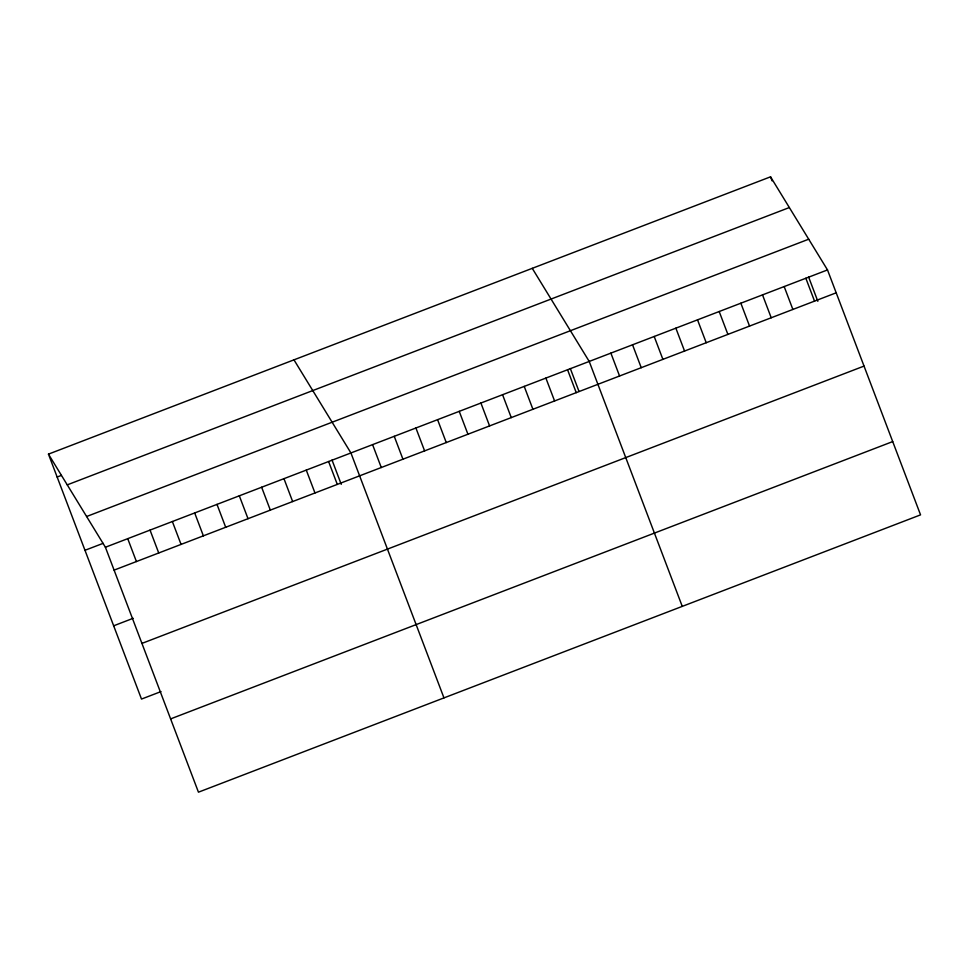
<?xml version="1.0" encoding="UTF-8"?>
<svg xmlns="http://www.w3.org/2000/svg" width="969" height="969" viewBox="0 0 969 969"><rect width="100%" height="100%" fill="white"/><g stroke="black" fill="none" stroke-linecap="round" stroke-linejoin="round"><path stroke-width="1.45" d="M48.45 454.134L770.549 176.818L827.502 269.927L920.55 514.866L198.451 792.182L105.403 547.243L48.45 454.134L141.498 699.073L161.024 691.575M57.147 477.027L61.326 475.416M67.249 484.863L789.347 207.548M86.604 516.513L808.715 239.198M84.981 550.295L103.114 543.343M105.403 547.243L827.502 269.927M114.1 570.123L836.199 292.808M113.652 625.804L133.189 618.295M141.934 643.404L864.033 366.088M170.605 718.901L892.715 441.585M532.26 268.34L589.213 361.437L682.261 606.376M293.97 359.85L350.923 452.947L443.959 697.886M770.549 176.818L772.087 180.864M808.618 277.025L817.836 301.298M805.845 278.248L814.541 301.129M784.175 286.558L792.872 309.45M762.518 294.879L771.215 317.759M740.849 303.2L749.546 326.081M719.192 311.521L727.889 334.402M697.523 319.843L706.219 342.723M675.865 328.164L684.562 351.044M654.196 336.473L662.893 359.366M632.539 344.794L641.236 367.687M610.882 353.116L619.566 375.996M570.329 368.547L579.026 391.464M567.555 369.758L576.24 392.639M545.886 378.08L554.583 400.96M524.229 386.401L532.914 409.281M502.56 394.71L511.257 417.603M480.903 403.031L489.587 425.924M459.233 411.353L467.93 434.233M437.576 419.674L446.261 442.554M415.907 427.995L424.604 450.876M394.25 436.316L402.934 459.197M372.581 444.638L381.277 467.518M332.028 460.057L341.245 484.33M328.6 461.523L337.297 484.403M306.277 470.098L314.973 492.979M283.965 478.662L292.65 501.554M261.642 487.237L270.327 510.118M239.319 495.813L248.016 518.694M216.995 504.377L225.692 527.269M194.684 512.952L203.369 535.833M172.361 521.528L181.058 544.408M150.038 530.091L158.734 552.984M127.726 538.667L136.411 561.548"/></g></svg>
